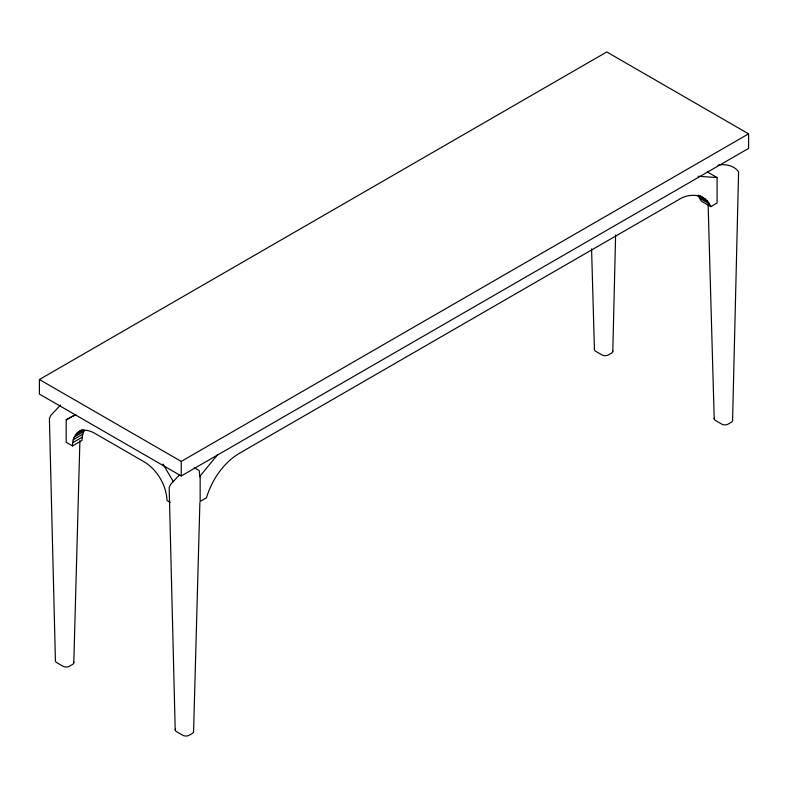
<?xml version="1.0" encoding="UTF-8"?>
<svg xmlns="http://www.w3.org/2000/svg" width="788" height="788" viewBox="0 0 788 788"><rect width="100%" height="100%" fill="white"/><g stroke="black" fill="none" stroke-linecap="round" stroke-linejoin="round"><path stroke-width="1.18" d="M612.798 351.32L615.615 234.952M732.574 420.496L738.592 171.843C734.446 165.618 724.891 163.549 717.868 165.253M73.796 662.629L79.903 440.669M193.572 731.648L199.886 502.34M75.648 414.478L66.192 419.807L66.192 442.304L72.496 445.939C72.181 439.211 75.549 432.297 82.11 429.834M84.483 430.199L82.701 434.326L81.952 440.482L72.496 445.939M217.784 454.469L200.152 475.972L200.152 501.444L206.456 497.809C211.893 480 222.984 463.295 239.069 453.494L678.31 199.906C688.584 192.725 705.91 193.326 710.776 206.643L717.08 202.999L717.08 177.517L707.624 172.099M60.558 404.993L50.757 415.453L49.398 418.645L55.426 660.807M179.516 474.888L170.533 484.472L169.174 487.673L175.202 729.836M39.4 379.521L606.76 51.959L748.6 133.842L748.6 148.4L181.24 475.972L39.4 394.079L39.4 379.521L181.24 461.404L748.6 133.842M77.057 433.065L82.307 430.031M75.451 434.907L83.853 430.061M74.18 437.163L83.636 431.706M73.245 439.783L82.701 434.326M72.683 442.728L82.139 437.261M66.192 419.807L75.687 414.705M78.958 431.657C83.912 428.908 89.94 430.534 94.56 433.203L144.992 462.32C157.748 470.594 166.268 485.349 167.056 500.538L170.208 502.35M698.168 176.305L717.08 177.517M700.079 195.848L703.231 197.67M698.178 195.079L705.536 199.325M707.575 201.393L698.119 195.926L701.32 201.176L710.776 206.643M699.872 198.379L709.328 203.836M194.301 467.619L199.187 470.613L199.886 476.878M162.988 464.073L173.36 481.685M708.107 204.003L714.204 418.684M591.571 248.909L594.428 349.498M181.24 461.404L181.24 475.972M612.64 350.65A4.462 2.571 0 0 1 611.488 353.132L608.336 354.955A4.462 2.571 0 0 1 602.032 354.955L595.728 351.32A4.462 2.571 0 0 1 594.576 348.828M732.416 419.837A4.462 2.571 0 0 1 731.264 422.319L728.112 424.141A4.462 2.571 0 0 1 721.808 424.141L715.504 420.496A4.462 2.571 0 0 1 714.352 418.014M175.36 729.166A4.462 2.571 0 0 0 176.512 731.648L182.816 735.293A4.462 2.571 0 0 0 189.12 735.293L192.272 733.47A4.462 2.571 0 0 0 193.424 730.988M73.648 661.959A4.462 2.571 0 0 1 72.496 664.451L69.344 666.274A4.462 2.571 0 0 1 63.04 666.274L56.736 662.629A4.462 2.571 0 0 1 55.584 660.147"/></g></svg>
